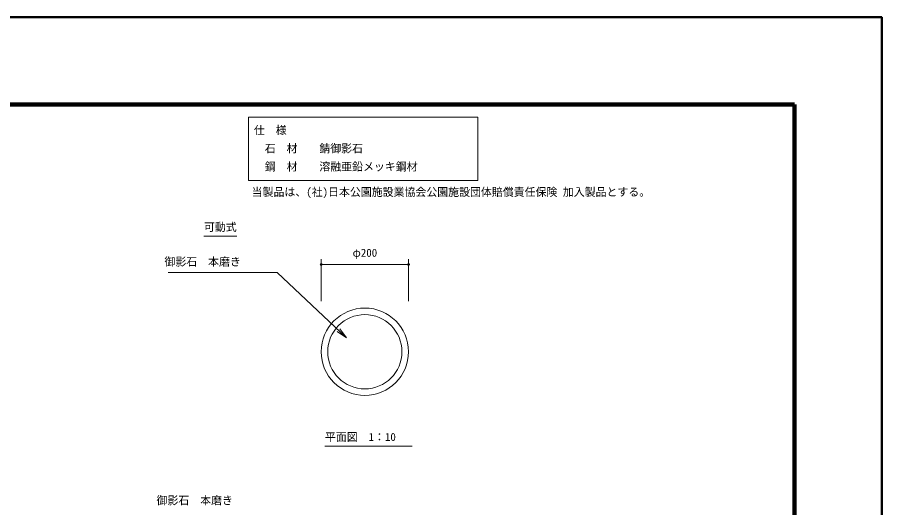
# Model space of a CAD drawing. Units: millimetres at full size, sheet at 1:10; details may follow other scales. Extents: x 0 to 4200, y 0 to 2970.
# Drawn here: x 2221 to 4200, y 1847 to 2970 of the extents above; entities that cross this region are included whole.
import ezdxf
from ezdxf.enums import TextEntityAlignment as Align

# ---------------------------------------------------------------- set-up
doc = ezdxf.new("R2010")
doc.units = ezdxf.units.MM
doc.header["$LTSCALE"] = 10
doc.layers.add('D-DOC', color=7, linetype='Continuous')
for name, color, linetype, lineweight in [('D-STR', 1, 'Continuous', 13), ('D-STR-DIM', 7, 'Continuous', 13), ('D-STR-HTXT', 7, 'Continuous', 13), ('D-STR-TXT', 7, 'Continuous', 13), ('D-TTL', 7, 'Continuous', 13), ('D-TTL-FRAM', 2, 'Continuous', 13)]:
    doc.layers.add(name, color=color, linetype=linetype, lineweight=lineweight)
doc.styles.add('ＭＳ ゴシック', font='')
doc.styles.get('ＭＳ ゴシック').set_extended_font_data('MS Gothic')

# ---------------------------------------------------------------- blocks, each defined once
blk = doc.blocks.new('filled_dot')
at = {"color": 0, "linetype": 'Continuous', "lineweight": -2, "const_width": 1.25}
blk.add_lwpolyline([(-0.625, 0, 1), (0.625, 0, 1)], format="xyb", close=True, dxfattribs=at)
blk = doc.blocks.new('open_arrow')
at = {"color": 0, "linetype": 'Continuous', "lineweight": -2}
blk.add_lwpolyline([(7.5, 1.25), (0, 0), (7.5, -1.25)], dxfattribs=at)

msp = doc.modelspace()

# ---------------------------------------------------------------- linework, layer by layer
at = {"layer": 'D-STR'}
for radius in [100, 85]:
    msp.add_circle((3016.72, 2203.93), radius, dxfattribs=at)
at = {"layer": 'D-STR-DIM'}
for p, q in [((2916.72, 2319.93), (2916.72, 2415.93)), ((3116.72, 2319.93), (3116.72, 2415.93)), ((2916.72, 2403.93), (3116.72, 2403.93))]:
    msp.add_line(p, q, dxfattribs=at)
at = {"layer": 'D-STR-HTXT'}
msp.add_line((2925.18, 1987.88), (3125.18, 1987.88), dxfattribs=at)
msp.add_lwpolyline([(2974.41, 2236.06), (2815.94, 2385.37), (2790.94, 2385.37), (2566.71, 2385.37)], dxfattribs=at)
at = {"layer": 'D-STR-TXT'}
msp.add_line((2648.25, 2468.82), (2723.25, 2468.82), dxfattribs=at)
at = {"layer": 'D-TTL', "color": 2, "lineweight": 140}
for p, q in [((4000, 2770), (200, 2770)), ((4000, 200), (4000, 2770))]:
    msp.add_line(p, q, dxfattribs=at)
at = {"layer": 'D-TTL', "color": 2, "lineweight": 50}
msp.add_lwpolyline([(0, 0), (4200, 0), (4200, 2970), (0, 2970)], close=True, dxfattribs=at)
at = {"layer": 'D-TTL-FRAM'}
msp.add_lwpolyline([(2750.06, 2741.03), (3275.27, 2741.03), (3275.27, 2595.91), (2750.06, 2595.91)], close=True, dxfattribs=at)

# ---------------------------------------------------------------- block references
at = {"layer": 'D-STR-DIM', "xscale": 2.5, "yscale": 2.5}
msp.add_blockref('filled_dot', (2916.72, 2403.93), dxfattribs=at)
at = {"layer": 'D-STR-DIM', "xscale": 2.5, "yscale": 2.5, "rotation": 180}
msp.add_blockref('filled_dot', (3116.72, 2403.93), dxfattribs=at)
at = {"layer": 'D-STR-HTXT', "xscale": 3.33, "yscale": 3.33, "rotation": 136.7}
msp.add_blockref('open_arrow', (2974.41, 2236.06), dxfattribs=at)

# ---------------------------------------------------------------- texts
at = {"layer": 'D-DOC', "style": 'ＭＳ ゴシック'}
for s, p in [('仕  様', (2762.71, 2720.45)), ('  石  材    錆御影石', (2762.71, 2678.78)), ('  鋼  材    溶融亜鉛メッキ鋼材', (2762.71, 2637.11)), ('  当製品は、(社)日本公園施設業協会公園施設団体賠償責任保険 加入製品とする。', (2732.54, 2578.95))]:
    msp.add_text(s, height=18.33, dxfattribs=at).set_placement(p, align=Align.TOP_LEFT)
at = {"layer": 'D-STR-DIM', "style": 'ＭＳ ゴシック'}
msp.add_text('φ200', height=18.33, dxfattribs=at).set_placement((3016.72, 2439.84), align=Align.TOP_CENTER)
at = {"layer": 'D-STR-HTXT', "style": 'ＭＳ ゴシック'}
for s, p in [('御影石\u3000本磨き', (2557.83, 2419.25)), ('平面図\u30001：10', (2925.18, 2017.88)), ('御影石\u3000本磨き', (2539.68, 1872.66))]:
    msp.add_text(s, height=18.33, dxfattribs=at).set_placement(p, align=Align.TOP_LEFT)
at = {"layer": 'D-STR-TXT', "style": 'ＭＳ ゴシック'}
msp.add_text('可動式', height=18.33, dxfattribs=at).set_placement((2648.25, 2498.82), align=Align.TOP_LEFT)

doc.saveas('drawing.dxf')
